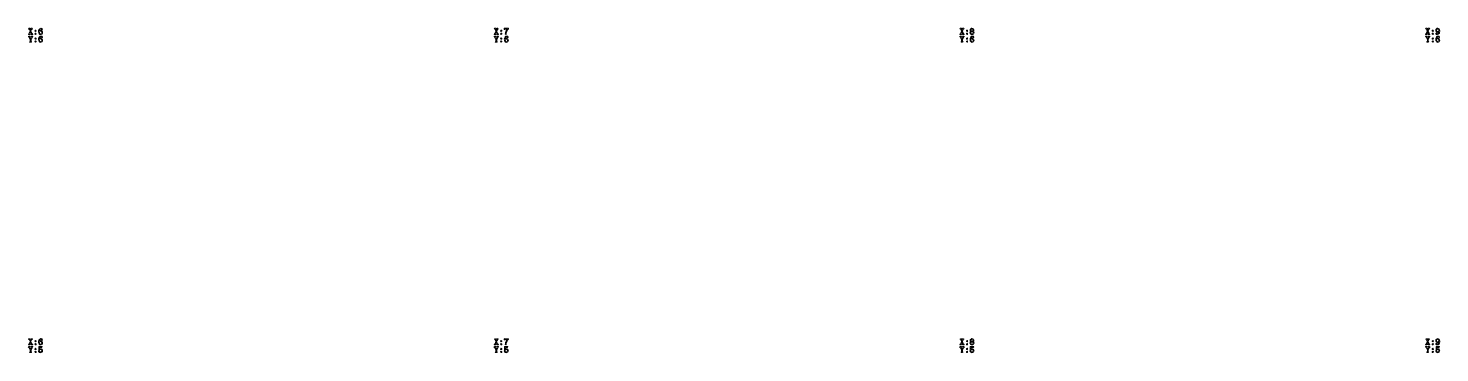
# Model space of a CAD drawing. Extents: x 3411 to 238236, y 6926 to 86361.
# Drawn here: x 151011 to 160098, y 27671 to 29762 of the extents above; entities that cross this region are included whole.
import ezdxf

# ---------------------------------------------------------------- set-up
doc = ezdxf.new("R2010")
doc.units = 13
doc.header["$MEASUREMENT"] = 0
doc.layers.add('L3D0 Base', color=3, linetype='Continuous')

msp = doc.modelspace()

# ---------------------------------------------------------------- linework, layer by layer
at = {"layer": 'L3D0 Base', "lineweight": 0}
for points in [[(151023.1, 29742.9), (151015.4, 29727.3), (151014.6, 29727.3), (151011.5, 29724.2), (151014.6, 29721.9), (151020, 29721.9), (151023.1, 29724.2), (151020.8, 29727.3), (151025.5, 29737.4)], [(151020.8, 29761.6), (151014.6, 29761.6), (151012.2, 29759.3), (151014.6, 29756.9), (151016.1, 29756.9), (151023.1, 29742.9), (151025.5, 29737.4), (151030.9, 29727.3), (151028.6, 29726.5), (151028.6, 29724.2), (151030.9, 29721.9), (151037.2, 29721.9), (151040.3, 29724.2), (151037.2, 29727.3), (151036.4, 29727.3), (151027.8, 29742.9), (151025.5, 29749.1), (151021.6, 29756.9), (151023.9, 29759.3)], [(151035.6, 29761.6), (151029.4, 29761.6), (151026.3, 29759.3), (151029.4, 29756.9), (151025.5, 29749.1), (151027.8, 29742.9), (151034.8, 29756.9), (151035.6, 29756.9), (151038.7, 29759.3)], [(151058.2, 29749.9), (151055.1, 29749.1), (151053.5, 29746), (151055.1, 29742.9), (151058.2, 29741.3), (151061.3, 29742.9), (151062.1, 29745.2), (151060.5, 29749.1)], [(151058.2, 29731.2), (151055.1, 29729.7), (151053.5, 29726.5), (151055.1, 29723.4), (151058.2, 29721.9), (151061.3, 29723.4), (151062.1, 29726.5), (151060.5, 29729.7)], [(151093.2, 29762.4), (151091.7, 29761.6), (151086.2, 29760), (151082.3, 29756.1), (151080, 29753), (151077.7, 29747.6), (151076.9, 29741.3), (151076.9, 29737.4), (151078.4, 29732), (151078.4, 29730.4), (151081.5, 29725.8), (151090.1, 29726.5), (151086.2, 29727.3), (151083.1, 29732.8), (151083.1, 29736.7), (151084.7, 29741.3), (151085.4, 29741.3), (151090.1, 29742.9), (151099.5, 29744.5), (151082.3, 29745.2), (151083.9, 29749.1), (151086.2, 29753.8), (151088.6, 29755.4), (151093.2, 29756.9), (151099.5, 29760), (151098.7, 29760.8)], [(151099.5, 29744.5), (151090.1, 29742.9), (151090.9, 29742.9), (151095.6, 29740.6), (151096.3, 29740.6), (151097.9, 29734.3), (151097.9, 29733.6), (151095.6, 29728.9), (151095.6, 29728.1), (151090.1, 29726.5), (151081.5, 29725.8), (151085.4, 29722.7), (151090.1, 29721.1), (151094, 29721.9), (151099.5, 29725), (151101.8, 29728.9), (151102.6, 29734.3), (151102.6, 29739)], [(151090.9, 29747.6), (151087.8, 29747.6), (151082.3, 29745.2), (151099.5, 29744.5), (151096.3, 29746.8)], [(151099.5, 29760), (151093.2, 29756.9), (151096.3, 29756.9), (151095.6, 29754.6), (151096.3, 29752.2), (151098.7, 29751.5), (151101, 29752.2), (151101.8, 29755.4)], [(154021.5, 29742.9), (154013.7, 29727.3), (154012.9, 29727.3), (154009.8, 29724.2), (154012.9, 29721.9), (154019.2, 29721.9), (154021.5, 29724.2), (154019.2, 29727.3), (154023.8, 29737.4)], [(154019.9, 29761.6), (154013.7, 29761.6), (154010.6, 29759.3), (154013.7, 29756.9), (154014.5, 29756.9), (154021.5, 29742.9), (154023.8, 29737.4), (154029.3, 29727.3), (154027.7, 29726.5), (154026.9, 29724.2), (154029.3, 29721.9), (154035.5, 29721.9), (154038.6, 29724.2), (154035.5, 29727.3), (154034.7, 29727.3), (154026.2, 29742.9), (154023.8, 29749.1), (154019.9, 29756.9), (154022.3, 29759.3)], [(154034, 29761.6), (154027.7, 29761.6), (154025.4, 29759.3), (154027.7, 29756.9), (154023.8, 29749.1), (154026.2, 29742.9), (154033.2, 29756.9), (154034, 29756.9), (154037.1, 29759.3)], [(154056.5, 29749.9), (154053.4, 29749.1), (154051.9, 29746), (154053.4, 29742.9), (154056.5, 29741.3), (154059.7, 29742.9), (154060.4, 29745.2), (154059.7, 29749.1)], [(154056.5, 29731.2), (154053.4, 29729.7), (154051.9, 29726.5), (154053.4, 29723.4), (154056.5, 29721.9), (154059.7, 29723.4), (154060.4, 29726.5), (154059.7, 29729.7)], [(154077.6, 29762.4), (154076, 29761.6), (154075.2, 29760.8), (154075.2, 29759.3), (154075.2, 29756.9), (154093.9, 29756.9), (154091.6, 29753), (154088.5, 29747.6), (154086.9, 29744.5), (154084.6, 29739), (154083.8, 29736.7), (154083, 29731.2), (154083, 29731.2), (154082.2, 29725), (154085.4, 29721.1), (154086.9, 29721.9), (154087.7, 29724.2), (154087.7, 29730.4), (154089.2, 29735.9), (154090.8, 29740.6), (154093.1, 29746), (154093.9, 29747.6), (154097, 29752.2), (154100.2, 29756.1), (154101.7, 29757.7), (154101.7, 29759.3), (154101.7, 29760.8), (154100.2, 29761.6), (154099.4, 29761.6), (154079.9, 29761.6)], [(154075.2, 29756.9), (154075.2, 29755.4), (154076, 29753.8), (154077.6, 29753.8), (154079.9, 29754.6), (154079.9, 29756.9), (154093.9, 29756.9)], [(157019.8, 29742.9), (157012.1, 29727.3), (157011.3, 29727.3), (157008.2, 29724.2), (157011.3, 29721.9), (157017.5, 29721.9), (157019.8, 29724.2), (157017.5, 29727.3), (157022.2, 29737.4)], [(157018.3, 29761.6), (157012.1, 29761.6), (157008.9, 29759.3), (157012.1, 29756.9), (157012.8, 29756.9), (157019.8, 29742.9), (157022.2, 29737.4), (157027.6, 29727.3), (157026.1, 29726.5), (157025.3, 29724.2), (157028.4, 29721.9), (157033.9, 29721.9), (157037, 29724.2), (157033.9, 29727.3), (157033.1, 29727.3), (157025.3, 29742.9), (157022.2, 29749.1), (157018.3, 29756.9), (157020.6, 29759.3)], [(157032.3, 29761.6), (157026.1, 29761.6), (157023.7, 29759.3), (157026.1, 29756.9), (157022.2, 29749.1), (157025.3, 29742.9), (157031.5, 29756.9), (157032.3, 29756.9), (157035.4, 29759.3)], [(157054.9, 29749.9), (157051.8, 29749.1), (157051, 29746), (157051.8, 29742.9), (157054.9, 29741.3), (157058, 29742.9), (157058.8, 29745.2), (157058, 29749.1)], [(157054.9, 29731.2), (157051.8, 29729.7), (157051, 29726.5), (157051.8, 29723.4), (157054.9, 29721.9), (157058, 29723.4), (157058.8, 29726.5), (157058, 29729.7)], [(157079.8, 29742.9), (157075.9, 29739), (157075.1, 29739), (157073.6, 29733.6), (157074.4, 29729.7), (157077.5, 29725), (157086.8, 29726.5), (157086, 29726.5), (157080.6, 29728.1), (157080.6, 29728.1), (157078.3, 29733.6), (157080.6, 29739), (157081.4, 29739), (157086.8, 29740.6)], [(157078.3, 29758.5), (157075.9, 29756.9), (157074.4, 29751.5), (157075.9, 29746.8), (157075.9, 29746.8), (157080.6, 29742.9), (157079.8, 29742.9), (157086.8, 29740.6), (157087.6, 29740.6), (157093.1, 29739), (157095.4, 29733.6), (157095.4, 29733.6), (157093.1, 29728.1), (157092.3, 29728.1), (157086.8, 29726.5), (157077.5, 29725), (157081.4, 29722.7), (157086.8, 29721.1), (157091.5, 29721.9), (157096.2, 29725), (157099.3, 29728.1), (157100.1, 29733.6), (157100.1, 29733.6), (157098.5, 29739), (157097.7, 29739.8), (157093.1, 29742.9), (157093.1, 29743.7), (157086.8, 29745.2), (157081.4, 29747.6), (157079, 29751.5), (157081.4, 29755.4), (157081.4, 29755.4), (157086.8, 29756.9)], [(157086.8, 29762.4), (157082.9, 29761.6), (157078.3, 29758.5), (157086.8, 29756.9), (157086.8, 29756.9), (157092.3, 29755.4), (157094.6, 29751.5), (157092.3, 29747.6), (157086.8, 29745.2), (157093.1, 29743.7), (157097.7, 29746.8), (157099.3, 29751.5), (157099.3, 29753.8), (157096.2, 29759.3), (157092.3, 29760.8)], [(160018.2, 29742.9), (160010.4, 29727.3), (160009.6, 29727.3), (160006.5, 29724.2), (160009.6, 29721.9), (160015.9, 29721.9), (160019, 29724.2), (160015.9, 29727.3), (160020.5, 29737.4)], [(160016.6, 29761.6), (160010.4, 29761.6), (160007.3, 29759.3), (160010.4, 29756.9), (160011.2, 29756.9), (160018.2, 29742.9), (160020.5, 29737.4), (160026, 29727.3), (160024.4, 29726.5), (160023.7, 29724.2), (160026.8, 29721.9), (160033, 29721.9), (160035.3, 29724.2), (160033, 29727.3), (160031.4, 29727.3), (160023.7, 29742.9), (160020.5, 29749.1), (160017.4, 29756.9), (160019, 29759.3)], [(160030.7, 29761.6), (160024.4, 29761.6), (160022.1, 29759.3), (160024.4, 29756.9), (160020.5, 29749.1), (160023.7, 29742.9), (160029.9, 29756.9), (160030.7, 29756.9), (160033.8, 29759.3)], [(160053.2, 29749.9), (160050.1, 29749.1), (160049.4, 29746), (160050.1, 29742.9), (160053.2, 29741.3), (160056.4, 29742.9), (160057.1, 29745.2), (160056.4, 29749.1)], [(160053.2, 29731.2), (160050.1, 29729.7), (160049.4, 29726.5), (160050.1, 29723.4), (160053.2, 29721.9), (160056.4, 29723.4), (160057.1, 29726.5), (160056.4, 29729.7)], [(160085.2, 29762.4), (160081.3, 29761.6), (160076.6, 29758.5), (160073.5, 29754.6), (160072.7, 29749.1), (160073.5, 29744.5), (160075.8, 29739.8), (160085.2, 29740.6), (160084.4, 29740.6), (160079.7, 29742.9), (160078.9, 29742.9), (160077.4, 29749.1), (160077.4, 29749.9), (160079.7, 29754.6), (160080.5, 29755.4), (160085.2, 29756.9), (160093.7, 29757.7), (160089.9, 29760.8)], [(160076.6, 29732), (160074.3, 29731.2), (160073.5, 29728.1), (160073.5, 29726.5), (160075.1, 29724.2), (160082.8, 29726.5), (160079.7, 29727.3), (160079.7, 29728.9), (160078.9, 29731.2)], [(160093.7, 29757.7), (160085.2, 29756.9), (160086.7, 29756.9), (160090.6, 29753.8), (160091.4, 29753), (160093, 29746.8), (160090.6, 29742.1), (160090.6, 29742.1), (160085.2, 29740.6), (160075.8, 29739.8), (160093, 29738.2), (160092.2, 29735.1), (160089.1, 29729.7), (160087.5, 29728.1), (160082.8, 29726.5), (160075.1, 29724.2), (160078.2, 29721.9), (160082.8, 29721.1), (160084.4, 29721.9), (160089.1, 29723.4), (160093.7, 29727.3), (160096.1, 29730.4), (160097.6, 29735.9), (160098.4, 29742.1), (160098.4, 29746), (160096.9, 29751.5), (160096.9, 29753)], [(160075.8, 29739.8), (160078.9, 29736.7), (160084.4, 29735.9), (160088.3, 29735.9), (160093, 29738.2)], [(151020, 29711), (151013.8, 29711), (151010.7, 29708.6), (151013.8, 29706.3), (151014.6, 29706.3), (151023.1, 29687.6), (151026.3, 29693.8), (151020, 29706.3), (151023.1, 29708.6)], [(151037.9, 29711), (151031.7, 29711), (151028.6, 29708.6), (151031.7, 29706.3), (151026.3, 29693.8), (151023.1, 29687.6), (151023.1, 29676.7), (151022.4, 29676.7), (151019.2, 29674.4), (151020, 29672.8), (151020.8, 29672), (151022.4, 29672), (151029.4, 29672), (151032.5, 29674.4), (151031.7, 29675.9), (151030.9, 29676.7), (151029.4, 29676.7), (151028.6, 29676.7), (151028.6, 29687.6), (151037.2, 29706.3), (151037.9, 29706.3), (151041.1, 29708.6)], [(151058.2, 29700.1), (151055.1, 29698.5), (151053.5, 29695.4), (151055.1, 29692.3), (151058.2, 29691.5), (151061.3, 29692.3), (151062.1, 29695.4), (151060.5, 29698.5)], [(151058.2, 29680.6), (151055.1, 29679.8), (151053.5, 29676.7), (151055.1, 29673.6), (151058.2, 29672), (151061.3, 29673.6), (151062.1, 29676.7), (151060.5, 29679.8)], [(151093.2, 29711.7), (151091.7, 29711.7), (151086.2, 29710.2), (151082.3, 29706.3), (151080, 29703.2), (151077.7, 29697.7), (151076.9, 29691.5), (151076.9, 29687.6), (151078.4, 29682.2), (151078.4, 29680.6), (151081.5, 29675.9), (151090.1, 29675.9), (151086.2, 29677.5), (151083.1, 29682.9), (151083.1, 29686.8), (151084.7, 29691.5), (151085.4, 29691.5), (151090.1, 29693.1), (151099.5, 29693.8), (151082.3, 29694.6), (151083.9, 29699.3), (151086.2, 29704), (151088.6, 29705.5), (151093.2, 29707.1), (151099.5, 29710.2), (151098.7, 29711)], [(151099.5, 29693.8), (151090.1, 29693.1), (151090.9, 29693.1), (151095.6, 29690.7), (151096.3, 29689.9), (151097.9, 29684.5), (151097.9, 29683.7), (151095.6, 29679), (151095.6, 29678.3), (151090.1, 29675.9), (151081.5, 29675.9), (151085.4, 29672.8), (151090.1, 29671.3), (151094, 29672), (151099.5, 29675.1), (151101.8, 29679), (151102.6, 29684.5), (151102.6, 29689.2)], [(151090.9, 29697.7), (151087.8, 29697.7), (151082.3, 29694.6), (151099.5, 29693.8), (151096.3, 29697)], [(151099.5, 29710.2), (151093.2, 29707.1), (151096.3, 29706.3), (151095.6, 29704.7), (151096.3, 29702.4), (151098.7, 29701.6), (151101, 29702.4), (151101.8, 29704.7)], [(154018.4, 29711), (154012.1, 29711), (154009, 29708.6), (154012.1, 29706.3), (154012.9, 29706.3), (154021.5, 29687.6), (154024.6, 29693.8), (154019.2, 29706.3), (154021.5, 29708.6)], [(154036.3, 29711), (154030.1, 29711), (154027.7, 29708.6), (154030.1, 29706.3), (154024.6, 29693.8), (154021.5, 29687.6), (154021.5, 29676.7), (154020.7, 29676.7), (154017.6, 29674.4), (154018.4, 29672.8), (154019.2, 29672), (154020.7, 29672), (154027.7, 29672), (154030.8, 29674.4), (154030.1, 29675.9), (154029.3, 29676.7), (154027.7, 29676.7), (154026.9, 29676.7), (154026.9, 29687.6), (154035.5, 29706.3), (154036.3, 29706.3), (154039.4, 29708.6)], [(154056.5, 29700.1), (154053.4, 29698.5), (154051.9, 29695.4), (154053.4, 29692.3), (154056.5, 29691.5), (154059.7, 29692.3), (154060.4, 29695.4), (154059.7, 29698.5)], [(154056.5, 29680.6), (154053.4, 29679.8), (154051.9, 29676.7), (154053.4, 29673.6), (154056.5, 29672), (154059.7, 29673.6), (154060.4, 29676.7), (154059.7, 29679.8)], [(154091.6, 29711.7), (154090, 29711.7), (154085.4, 29710.2), (154080.7, 29706.3), (154078.3, 29703.2), (154076, 29697.7), (154075.2, 29691.5), (154076, 29687.6), (154076.8, 29682.2), (154076.8, 29680.6), (154079.9, 29675.9), (154088.5, 29675.9), (154084.6, 29677.5), (154081.5, 29682.9), (154081.5, 29686.8), (154083.8, 29691.5), (154083.8, 29691.5), (154088.5, 29693.1), (154097.8, 29693.8), (154080.7, 29694.6), (154082.2, 29699.3), (154084.6, 29704), (154086.9, 29705.5), (154091.6, 29707.1), (154098.6, 29710.2), (154097.8, 29711)], [(154097.8, 29693.8), (154088.5, 29693.1), (154089.2, 29693.1), (154093.9, 29690.7), (154094.7, 29689.9), (154096.3, 29684.5), (154096.3, 29683.7), (154093.9, 29679), (154093.9, 29678.3), (154088.5, 29675.9), (154079.9, 29675.9), (154083.8, 29672.8), (154088.5, 29671.3), (154093.1, 29672), (154097.8, 29675.1), (154100.2, 29679), (154101.7, 29684.5), (154100.9, 29689.2)], [(154089.2, 29697.7), (154086.1, 29697.7), (154080.7, 29694.6), (154097.8, 29693.8), (154094.7, 29697)], [(154098.6, 29710.2), (154091.6, 29707.1), (154094.7, 29706.3), (154093.9, 29704.7), (154094.7, 29702.4), (154097, 29701.6), (154099.4, 29702.4), (154100.2, 29704.7)], [(157016.7, 29711), (157010.5, 29711), (157007.4, 29708.6), (157010.5, 29706.3), (157011.3, 29706.3), (157019.8, 29687.6), (157023, 29693.8), (157017.5, 29706.3), (157019.8, 29708.6)], [(157034.6, 29711), (157028.4, 29711), (157026.1, 29708.6), (157028.4, 29706.3), (157023, 29693.8), (157019.8, 29687.6), (157019.8, 29676.7), (157019.1, 29676.7), (157016.7, 29674.4), (157016.7, 29672.8), (157018.3, 29672), (157019.1, 29672), (157026.1, 29672), (157029.2, 29674.4), (157028.4, 29675.9), (157027.6, 29676.7), (157026.1, 29676.7), (157025.3, 29676.7), (157025.3, 29687.6), (157033.9, 29706.3), (157034.6, 29706.3), (157037.8, 29708.6)], [(157054.9, 29700.1), (157051.8, 29698.5), (157051, 29695.4), (157051.8, 29692.3), (157054.9, 29691.5), (157058, 29692.3), (157058.8, 29695.4), (157058, 29698.5)], [(157054.9, 29680.6), (157051.8, 29679.8), (157051, 29676.7), (157051.8, 29673.6), (157054.9, 29672), (157058, 29673.6), (157058.8, 29676.7), (157058, 29679.8)], [(157090.7, 29711.7), (157088.4, 29711.7), (157083.7, 29710.2), (157079, 29706.3), (157076.7, 29703.2), (157074.4, 29697.7), (157074.4, 29691.5), (157074.4, 29687.6), (157075.1, 29682.2), (157075.9, 29680.6), (157078.3, 29675.9), (157086.8, 29675.9), (157082.9, 29677.5), (157079.8, 29682.9), (157079.8, 29686.8), (157082.2, 29691.5), (157082.2, 29691.5), (157087.6, 29693.1), (157096.2, 29693.8), (157079, 29694.6), (157080.6, 29699.3), (157083.7, 29704), (157085.3, 29705.5), (157090.7, 29707.1), (157096.9, 29710.2), (157096.2, 29711)], [(157096.2, 29693.8), (157087.6, 29693.1), (157087.6, 29693.1), (157093.1, 29690.7), (157093.1, 29689.9), (157094.6, 29684.5), (157094.6, 29683.7), (157092.3, 29679), (157092.3, 29678.3), (157086.8, 29675.9), (157078.3, 29675.9), (157082.2, 29672.8), (157086.8, 29671.3), (157091.5, 29672), (157096.2, 29675.1), (157098.5, 29679), (157100.1, 29684.5), (157099.3, 29689.2)], [(157087.6, 29697.7), (157084.5, 29697.7), (157079, 29694.6), (157096.2, 29693.8), (157093.1, 29697)], [(157096.9, 29710.2), (157090.7, 29707.1), (157093.1, 29706.3), (157092.3, 29704.7), (157093.1, 29702.4), (157095.4, 29701.6), (157097.7, 29702.4), (157098.5, 29704.7)], [(160015.1, 29711), (160008.9, 29711), (160006.5, 29708.6), (160008.9, 29706.3), (160010.4, 29706.3), (160019, 29687.6), (160021.3, 29693.8), (160015.9, 29706.3), (160018.2, 29708.6)], [(160033, 29711), (160026.8, 29711), (160024.4, 29708.6), (160026.8, 29706.3), (160021.3, 29693.8), (160019, 29687.6), (160019, 29676.7), (160017.4, 29676.7), (160015.1, 29674.4), (160015.1, 29672.8), (160016.6, 29672), (160017.4, 29672), (160024.4, 29672), (160027.5, 29674.4), (160026.8, 29675.9), (160026, 29676.7), (160024.4, 29676.7), (160023.7, 29676.7), (160023.7, 29687.6), (160032.2, 29706.3), (160033, 29706.3), (160036.1, 29708.6)], [(160053.2, 29700.1), (160050.1, 29698.5), (160049.4, 29695.4), (160050.1, 29692.3), (160053.2, 29691.5), (160056.4, 29692.3), (160057.1, 29695.4), (160056.4, 29698.5)], [(160053.2, 29680.6), (160050.1, 29679.8), (160049.4, 29676.7), (160050.1, 29673.6), (160053.2, 29672), (160056.4, 29673.6), (160057.1, 29676.7), (160056.4, 29679.8)], [(160089.1, 29711.7), (160086.7, 29711.7), (160082.1, 29710.2), (160077.4, 29706.3), (160075.1, 29703.2), (160073.5, 29697.7), (160072.7, 29691.5), (160072.7, 29687.6), (160073.5, 29682.2), (160074.3, 29680.6), (160076.6, 29675.9), (160085.2, 29675.9), (160081.3, 29677.5), (160078.9, 29682.9), (160078.2, 29686.8), (160080.5, 29691.5), (160080.5, 29691.5), (160086, 29693.1), (160094.5, 29693.8), (160077.4, 29694.6), (160078.9, 29699.3), (160082.1, 29704), (160083.6, 29705.5), (160089.1, 29707.1), (160095.3, 29710.2), (160094.5, 29711)], [(160094.5, 29693.8), (160086, 29693.1), (160086, 29693.1), (160091.4, 29690.7), (160091.4, 29689.9), (160093, 29684.5), (160093, 29683.7), (160090.6, 29679), (160090.6, 29678.3), (160085.2, 29675.9), (160076.6, 29675.9), (160080.5, 29672.8), (160085.2, 29671.3), (160089.9, 29672), (160094.5, 29675.1), (160096.9, 29679), (160098.4, 29684.5), (160097.6, 29689.2)], [(160086, 29697.7), (160082.8, 29697.7), (160077.4, 29694.6), (160094.5, 29693.8), (160091.4, 29697)], [(160095.3, 29710.2), (160089.1, 29707.1), (160091.4, 29706.3), (160091.4, 29704.7), (160092.2, 29702.4), (160093.7, 29701.6), (160096.1, 29702.4), (160097.6, 29704.7)], [(151023.1, 27743), (151015.4, 27727.4), (151014.6, 27727.4), (151011.5, 27724.3), (151014.6, 27721.9), (151020, 27721.9), (151023.1, 27724.3), (151020.8, 27727.4), (151025.5, 27737.5)], [(151020.8, 27761.6), (151014.6, 27761.6), (151012.2, 27759.3), (151014.6, 27757), (151016.1, 27757), (151023.1, 27743), (151025.5, 27737.5), (151030.9, 27727.4), (151028.6, 27726.6), (151028.6, 27724.3), (151030.9, 27721.9), (151037.2, 27721.9), (151040.3, 27724.3), (151037.2, 27727.4), (151036.4, 27727.4), (151027.8, 27743), (151025.5, 27749.2), (151021.6, 27757), (151023.9, 27759.3)], [(151035.6, 27761.6), (151029.4, 27761.6), (151026.3, 27759.3), (151029.4, 27757), (151025.5, 27749.2), (151027.8, 27743), (151034.8, 27757), (151035.6, 27757), (151038.7, 27759.3)], [(151058.2, 27750), (151055.1, 27749.2), (151053.5, 27746.1), (151055.1, 27743), (151058.2, 27741.4), (151061.3, 27743), (151062.1, 27746.1), (151060.5, 27749.2)], [(151058.2, 27731.3), (151055.1, 27729.7), (151053.5, 27726.6), (151055.1, 27723.5), (151058.2, 27721.9), (151061.3, 27723.5), (151062.1, 27726.6), (151060.5, 27729.7)], [(151093.2, 27762.4), (151091.7, 27762.4), (151086.2, 27760.1), (151082.3, 27756.2), (151080, 27753.1), (151077.7, 27747.6), (151076.9, 27741.4), (151076.9, 27737.5), (151078.4, 27732.1), (151078.4, 27730.5), (151081.5, 27725.8), (151090.1, 27726.6), (151086.2, 27727.4), (151083.1, 27732.8), (151083.1, 27736.7), (151084.7, 27741.4), (151085.4, 27741.4), (151090.1, 27743), (151099.5, 27744.5), (151082.3, 27745.3), (151083.9, 27749.2), (151086.2, 27753.9), (151088.6, 27755.4), (151093.2, 27757.8), (151099.5, 27760.1), (151098.7, 27760.9)], [(151099.5, 27744.5), (151090.1, 27743), (151090.9, 27743), (151095.6, 27740.6), (151096.3, 27740.6), (151097.9, 27735.2), (151097.9, 27734.4), (151095.6, 27728.9), (151095.6, 27728.2), (151090.1, 27726.6), (151081.5, 27725.8), (151085.4, 27722.7), (151090.1, 27721.9), (151094, 27721.9), (151099.5, 27725), (151101.8, 27728.9), (151102.6, 27735.2), (151102.6, 27739.1)], [(151090.9, 27747.6), (151087.8, 27747.6), (151082.3, 27745.3), (151099.5, 27744.5), (151096.3, 27746.9)], [(151099.5, 27760.1), (151093.2, 27757.8), (151096.3, 27757), (151095.6, 27755.4), (151096.3, 27753.1), (151098.7, 27751.5), (151101, 27753.1), (151101.8, 27755.4)], [(154021.5, 27743), (154013.7, 27727.4), (154012.9, 27727.4), (154009.8, 27724.3), (154012.9, 27721.9), (154019.2, 27721.9), (154021.5, 27724.3), (154019.2, 27727.4), (154023.8, 27737.5)], [(154019.9, 27761.6), (154013.7, 27761.6), (154010.6, 27759.3), (154013.7, 27757), (154014.5, 27757), (154021.5, 27743), (154023.8, 27737.5), (154029.3, 27727.4), (154027.7, 27726.6), (154026.9, 27724.3), (154029.3, 27721.9), (154035.5, 27721.9), (154038.6, 27724.3), (154035.5, 27727.4), (154034.7, 27727.4), (154026.2, 27743), (154023.8, 27749.2), (154019.9, 27757), (154022.3, 27759.3)], [(154034, 27761.6), (154027.7, 27761.6), (154025.4, 27759.3), (154027.7, 27757), (154023.8, 27749.2), (154026.2, 27743), (154033.2, 27757), (154034, 27757), (154037.1, 27759.3)], [(154056.5, 27750), (154053.4, 27749.2), (154051.9, 27746.1), (154053.4, 27743), (154056.5, 27741.4), (154059.7, 27743), (154060.4, 27746.1), (154059.7, 27749.2)], [(154056.5, 27731.3), (154053.4, 27729.7), (154051.9, 27726.6), (154053.4, 27723.5), (154056.5, 27721.9), (154059.7, 27723.5), (154060.4, 27726.6), (154059.7, 27729.7)], [(154077.6, 27762.4), (154076, 27761.6), (154075.2, 27760.9), (154075.2, 27759.3), (154075.2, 27757), (154093.9, 27757), (154091.6, 27753.1), (154088.5, 27747.6), (154086.9, 27744.5), (154084.6, 27739.1), (154083.8, 27737.5), (154083, 27731.3), (154083, 27731.3), (154082.2, 27725), (154085.4, 27721.9), (154086.9, 27722.7), (154087.7, 27724.3), (154087.7, 27730.5), (154089.2, 27735.9), (154090.8, 27740.6), (154093.1, 27746.1), (154093.9, 27747.6), (154097, 27752.3), (154100.2, 27756.2), (154101.7, 27757.8), (154101.7, 27759.3), (154101.7, 27760.9), (154100.2, 27761.6), (154099.4, 27761.6), (154079.9, 27761.6)], [(154075.2, 27757), (154075.2, 27755.4), (154076, 27753.9), (154077.6, 27753.9), (154079.9, 27754.6), (154079.9, 27757), (154093.9, 27757)], [(157019.8, 27743), (157012.1, 27727.4), (157011.3, 27727.4), (157008.2, 27724.3), (157011.3, 27721.9), (157017.5, 27721.9), (157019.8, 27724.3), (157017.5, 27727.4), (157022.2, 27737.5)], [(157018.3, 27761.6), (157012.1, 27761.6), (157008.9, 27759.3), (157012.1, 27757), (157012.8, 27757), (157019.8, 27743), (157022.2, 27737.5), (157027.6, 27727.4), (157026.1, 27726.6), (157025.3, 27724.3), (157028.4, 27721.9), (157033.9, 27721.9), (157037, 27724.3), (157033.9, 27727.4), (157033.1, 27727.4), (157025.3, 27743), (157022.2, 27749.2), (157018.3, 27757), (157020.6, 27759.3)], [(157032.3, 27761.6), (157026.1, 27761.6), (157023.7, 27759.3), (157026.1, 27757), (157022.2, 27749.2), (157025.3, 27743), (157031.5, 27757), (157032.3, 27757), (157035.4, 27759.3)], [(157054.9, 27750), (157051.8, 27749.2), (157051, 27746.1), (157051.8, 27743), (157054.9, 27741.4), (157058, 27743), (157058.8, 27746.1), (157058, 27749.2)], [(157054.9, 27731.3), (157051.8, 27729.7), (157051, 27726.6), (157051.8, 27723.5), (157054.9, 27721.9), (157058, 27723.5), (157058.8, 27726.6), (157058, 27729.7)], [(157079.8, 27743), (157075.9, 27739.8), (157075.1, 27739.1), (157073.6, 27733.6), (157074.4, 27729.7), (157077.5, 27725), (157086.8, 27726.6), (157086, 27726.6), (157080.6, 27728.9), (157080.6, 27728.9), (157078.3, 27733.6), (157080.6, 27739.1), (157081.4, 27739.1), (157086.8, 27740.6)], [(157078.3, 27759.3), (157075.9, 27757), (157074.4, 27751.5), (157075.9, 27746.9), (157075.9, 27746.9), (157080.6, 27743.7), (157079.8, 27743), (157086.8, 27740.6), (157087.6, 27740.6), (157093.1, 27739.1), (157095.4, 27733.6), (157095.4, 27733.6), (157093.1, 27728.9), (157092.3, 27728.2), (157086.8, 27726.6), (157077.5, 27725), (157081.4, 27722.7), (157086.8, 27721.9), (157091.5, 27721.9), (157096.2, 27725), (157099.3, 27728.2), (157100.1, 27733.6), (157100.1, 27734.4), (157098.5, 27739.8), (157097.7, 27739.8), (157093.1, 27743.7), (157093.1, 27743.7), (157086.8, 27746.1), (157081.4, 27747.6), (157079, 27751.5), (157081.4, 27755.4), (157081.4, 27755.4), (157086.8, 27757.8)], [(157086.8, 27762.4), (157082.9, 27761.6), (157078.3, 27759.3), (157086.8, 27757.8), (157086.8, 27757.8), (157092.3, 27755.4), (157094.6, 27751.5), (157092.3, 27747.6), (157086.8, 27746.1), (157093.1, 27743.7), (157097.7, 27746.9), (157099.3, 27751.5), (157099.3, 27753.9), (157096.2, 27759.3), (157092.3, 27760.9)], [(160018.2, 27743), (160010.4, 27727.4), (160009.6, 27727.4), (160006.5, 27724.3), (160009.6, 27721.9), (160015.9, 27721.9), (160019, 27724.3), (160015.9, 27727.4), (160020.5, 27737.5)], [(160016.6, 27761.6), (160010.4, 27761.6), (160007.3, 27759.3), (160010.4, 27757), (160011.2, 27757), (160018.2, 27743), (160020.5, 27737.5), (160026, 27727.4), (160024.4, 27726.6), (160023.7, 27724.3), (160026.8, 27721.9), (160033, 27721.9), (160035.3, 27724.3), (160033, 27727.4), (160031.4, 27727.4), (160023.7, 27743), (160020.5, 27749.2), (160017.4, 27757), (160019, 27759.3)], [(160030.7, 27761.6), (160024.4, 27761.6), (160022.1, 27759.3), (160024.4, 27757), (160020.5, 27749.2), (160023.7, 27743), (160029.9, 27757), (160030.7, 27757), (160033.8, 27759.3)], [(160053.2, 27750), (160050.1, 27749.2), (160049.4, 27746.1), (160050.1, 27743), (160053.2, 27741.4), (160056.4, 27743), (160057.1, 27746.1), (160056.4, 27749.2)], [(160053.2, 27731.3), (160050.1, 27729.7), (160049.4, 27726.6), (160050.1, 27723.5), (160053.2, 27721.9), (160056.4, 27723.5), (160057.1, 27726.6), (160056.4, 27729.7)], [(160085.2, 27762.4), (160081.3, 27761.6), (160076.6, 27758.5), (160073.5, 27754.6), (160072.7, 27749.2), (160073.5, 27744.5), (160075.8, 27739.8), (160085.2, 27740.6), (160084.4, 27740.6), (160079.7, 27743), (160078.9, 27743.7), (160077.4, 27749.2), (160077.4, 27750), (160079.7, 27754.6), (160080.5, 27755.4), (160085.2, 27757.8), (160093.7, 27758.5), (160089.9, 27760.9)], [(160076.6, 27732.1), (160074.3, 27731.3), (160073.5, 27728.2), (160073.5, 27726.6), (160075.1, 27724.3), (160082.8, 27726.6), (160079.7, 27727.4), (160079.7, 27728.9), (160078.9, 27731.3)], [(160093.7, 27758.5), (160085.2, 27757.8), (160086.7, 27757), (160090.6, 27753.9), (160091.4, 27753.1), (160093, 27746.9), (160090.6, 27743), (160090.6, 27742.2), (160085.2, 27740.6), (160075.8, 27739.8), (160093, 27738.3), (160092.2, 27735.2), (160089.1, 27729.7), (160087.5, 27728.2), (160082.8, 27726.6), (160075.1, 27724.3), (160078.2, 27722.7), (160082.8, 27721.9), (160084.4, 27721.9), (160089.1, 27723.5), (160093.7, 27727.4), (160096.1, 27730.5), (160097.6, 27735.9), (160098.4, 27742.2), (160098.4, 27746.1), (160096.9, 27752.3), (160096.9, 27753.1)], [(160075.8, 27739.8), (160078.9, 27736.7), (160084.4, 27735.9), (160088.3, 27735.9), (160093, 27738.3)], [(151020, 27711.8), (151013.8, 27711.8), (151010.7, 27709.5), (151013.8, 27706.4), (151014.6, 27706.4), (151023.1, 27687.7), (151026.3, 27693.9), (151020, 27706.4), (151023.1, 27709.5)], [(151037.9, 27711.8), (151031.7, 27711.8), (151028.6, 27709.5), (151031.7, 27706.4), (151026.3, 27693.9), (151023.1, 27687.7), (151023.1, 27676.8), (151022.4, 27676.8), (151019.2, 27674.4), (151020, 27672.9), (151020.8, 27672.1), (151022.4, 27672.1), (151029.4, 27672.1), (151032.5, 27674.4), (151031.7, 27676), (151030.9, 27676.8), (151029.4, 27676.8), (151028.6, 27676.8), (151028.6, 27687.7), (151037.2, 27706.4), (151037.9, 27706.4), (151041.1, 27708.7)], [(151058.2, 27700.1), (151055.1, 27698.6), (151053.5, 27695.5), (151055.1, 27692.3), (151058.2, 27691.6), (151061.3, 27693.1), (151062.1, 27695.5), (151060.5, 27699.3)], [(151058.2, 27681.4), (151055.1, 27679.9), (151053.5, 27676.8), (151055.1, 27673.6), (151058.2, 27672.1), (151061.3, 27673.6), (151062.1, 27676.8), (151060.5, 27679.9)], [(151080, 27685.3), (151078.4, 27684.5), (151076.9, 27681.4), (151077.7, 27679.1), (151080.8, 27674.4), (151083.1, 27672.9), (151089.3, 27671.3), (151094, 27672.1), (151098.7, 27675.2), (151089.3, 27676.8), (151087, 27676.8), (151082.3, 27679.9), (151083.1, 27682.2), (151082.3, 27684.5)], [(151097.9, 27711.8), (151082.3, 27711.8), (151080, 27711), (151079.2, 27708.7), (151079.2, 27691.6), (151079.2, 27690), (151080, 27689.2), (151081.5, 27688.4), (151083.9, 27690), (151085.4, 27691.6), (151090.9, 27693.1), (151099.5, 27693.9), (151083.9, 27696.2), (151083.9, 27706.4), (151097.9, 27706.4), (151101, 27708.7), (151100.2, 27711), (151099.5, 27711.8)], [(151090.9, 27697.8), (151089.3, 27697.8), (151083.9, 27696.2), (151099.5, 27693.9), (151096.3, 27696.2)], [(151099.5, 27693.9), (151090.9, 27693.1), (151090.9, 27693.1), (151096.3, 27690), (151096.3, 27690), (151097.9, 27684.5), (151097.9, 27683.8), (151095.6, 27679.1), (151094.8, 27678.3), (151089.3, 27676.8), (151098.7, 27675.2), (151101.8, 27679.1), (151102.6, 27684.5), (151102.6, 27688.4)], [(154018.4, 27711.8), (154012.1, 27711.8), (154009, 27709.5), (154012.1, 27706.4), (154012.9, 27706.4), (154021.5, 27687.7), (154024.6, 27693.9), (154019.2, 27706.4), (154021.5, 27709.5)], [(154036.3, 27711.8), (154030.1, 27711.8), (154027.7, 27709.5), (154030.1, 27706.4), (154024.6, 27693.9), (154021.5, 27687.7), (154021.5, 27676.8), (154020.7, 27676.8), (154017.6, 27674.4), (154018.4, 27672.9), (154019.2, 27672.1), (154020.7, 27672.1), (154027.7, 27672.1), (154030.8, 27674.4), (154030.1, 27676), (154029.3, 27676.8), (154027.7, 27676.8), (154026.9, 27676.8), (154026.9, 27687.7), (154035.5, 27706.4), (154036.3, 27706.4), (154039.4, 27708.7)], [(154056.5, 27700.1), (154053.4, 27698.6), (154051.9, 27695.5), (154053.4, 27692.3), (154056.5, 27691.6), (154059.7, 27693.1), (154060.4, 27695.5), (154059.7, 27699.3)], [(154056.5, 27681.4), (154053.4, 27679.9), (154051.9, 27676.8), (154053.4, 27673.6), (154056.5, 27672.1), (154059.7, 27673.6), (154060.4, 27676.8), (154059.7, 27679.9)], [(154078.3, 27685.3), (154076.8, 27684.5), (154075.2, 27681.4), (154076, 27679.1), (154079.1, 27674.4), (154082.2, 27672.9), (154087.7, 27671.3), (154092.4, 27672.1), (154097.8, 27675.2), (154087.7, 27676.8), (154085.4, 27676.8), (154080.7, 27679.9), (154081.5, 27682.2), (154080.7, 27684.5)], [(154096.3, 27711.8), (154080.7, 27711.8), (154078.3, 27711), (154077.6, 27708.7), (154077.6, 27691.6), (154077.6, 27690), (154078.3, 27689.2), (154079.9, 27688.4), (154082.2, 27690), (154083.8, 27691.6), (154089.2, 27693.1), (154097.8, 27693.9), (154083, 27696.2), (154083, 27706.4), (154096.3, 27706.4), (154099.4, 27708.7), (154098.6, 27711), (154097.8, 27711.8)], [(154089.2, 27697.8), (154088.5, 27697.8), (154083, 27696.2), (154097.8, 27693.9), (154094.7, 27696.2)], [(154097.8, 27693.9), (154089.2, 27693.1), (154090, 27693.1), (154094.7, 27690), (154094.7, 27690), (154096.3, 27684.5), (154096.3, 27683.8), (154093.9, 27679.1), (154093.1, 27678.3), (154087.7, 27676.8), (154097.8, 27675.2), (154100.2, 27679.1), (154101.7, 27684.5), (154100.9, 27688.4)], [(157016.7, 27711.8), (157010.5, 27711.8), (157007.4, 27709.5), (157010.5, 27706.4), (157011.3, 27706.4), (157019.8, 27687.7), (157023, 27693.9), (157017.5, 27706.4), (157019.8, 27709.5)], [(157034.6, 27711.8), (157028.4, 27711.8), (157026.1, 27709.5), (157028.4, 27706.4), (157023, 27693.9), (157019.8, 27687.7), (157019.8, 27676.8), (157019.1, 27676.8), (157016.7, 27674.4), (157016.7, 27672.9), (157018.3, 27672.1), (157019.1, 27672.1), (157026.1, 27672.1), (157029.2, 27674.4), (157028.4, 27676), (157027.6, 27676.8), (157026.1, 27676.8), (157025.3, 27676.8), (157025.3, 27687.7), (157033.9, 27706.4), (157034.6, 27706.4), (157037.8, 27708.7)], [(157054.9, 27700.1), (157051.8, 27698.6), (157051, 27695.5), (157051.8, 27692.3), (157054.9, 27691.6), (157058, 27693.1), (157058.8, 27695.5), (157058, 27699.3)], [(157054.9, 27681.4), (157051.8, 27679.9), (157051, 27676.8), (157051.8, 27673.6), (157054.9, 27672.1), (157058, 27673.6), (157058.8, 27676.8), (157058, 27679.9)], [(157076.7, 27685.3), (157075.1, 27684.5), (157073.6, 27681.4), (157074.4, 27679.1), (157077.5, 27674.4), (157080.6, 27672.9), (157086, 27671.3), (157091.5, 27672.1), (157096.2, 27675.2), (157086, 27676.8), (157083.7, 27676.8), (157079.8, 27679.9), (157079.8, 27682.2), (157079, 27684.5)], [(157094.6, 27711.8), (157079, 27711.8), (157076.7, 27711), (157075.9, 27708.7), (157075.9, 27691.6), (157075.9, 27690), (157076.7, 27689.2), (157078.3, 27688.4), (157080.6, 27690), (157082.2, 27691.6), (157087.6, 27693.1), (157096.2, 27693.9), (157081.4, 27696.2), (157081.4, 27706.4), (157094.6, 27706.4), (157097.7, 27708.7), (157096.9, 27711), (157096.2, 27711.8)], [(157087.6, 27697.8), (157086.8, 27697.8), (157081.4, 27696.2), (157096.2, 27693.9), (157093.1, 27696.2)], [(157096.2, 27693.9), (157087.6, 27693.1), (157088.4, 27693.1), (157093.1, 27690), (157093.1, 27690), (157094.6, 27684.5), (157094.6, 27683.8), (157092.3, 27679.1), (157091.5, 27678.3), (157086, 27676.8), (157096.2, 27675.2), (157098.5, 27679.1), (157100.1, 27684.5), (157099.3, 27688.4)], [(160015.1, 27711.8), (160008.9, 27711.8), (160006.5, 27709.5), (160008.9, 27706.4), (160010.4, 27706.4), (160019, 27687.7), (160021.3, 27693.9), (160015.9, 27706.4), (160018.2, 27709.5)], [(160033, 27711.8), (160026.8, 27711.8), (160024.4, 27709.5), (160026.8, 27706.4), (160021.3, 27693.9), (160019, 27687.7), (160019, 27676.8), (160017.4, 27676.8), (160015.1, 27674.4), (160015.1, 27672.9), (160016.6, 27672.1), (160017.4, 27672.1), (160024.4, 27672.1), (160027.5, 27674.4), (160026.8, 27676), (160026, 27676.8), (160024.4, 27676.8), (160023.7, 27676.8), (160023.7, 27687.7), (160032.2, 27706.4), (160033, 27706.4), (160036.1, 27708.7)], [(160053.2, 27700.1), (160050.1, 27698.6), (160049.4, 27695.5), (160050.1, 27692.3), (160053.2, 27691.6), (160056.4, 27693.1), (160057.1, 27695.5), (160056.4, 27699.3)], [(160053.2, 27681.4), (160050.1, 27679.9), (160049.4, 27676.8), (160050.1, 27673.6), (160053.2, 27672.1), (160056.4, 27673.6), (160057.1, 27676.8), (160056.4, 27679.9)], [(160075.8, 27685.3), (160073.5, 27684.5), (160072.7, 27681.4), (160072.7, 27679.1), (160075.8, 27674.4), (160078.9, 27672.9), (160084.4, 27671.3), (160089.9, 27672.1), (160094.5, 27675.2), (160084.4, 27676.8), (160082.1, 27676.8), (160078.2, 27679.9), (160078.9, 27682.2), (160077.4, 27684.5)], [(160093.7, 27711.8), (160077.4, 27711.8), (160075.1, 27711), (160074.3, 27708.7), (160074.3, 27691.6), (160074.3, 27690), (160075.1, 27689.2), (160076.6, 27688.4), (160078.9, 27690), (160080.5, 27691.6), (160086, 27693.1), (160095.3, 27693.9), (160079.7, 27696.2), (160079.7, 27706.4), (160093.7, 27706.4), (160096.1, 27708.7), (160096.1, 27711), (160094.5, 27711.8)], [(160086, 27697.8), (160085.2, 27697.8), (160079.7, 27696.2), (160095.3, 27693.9), (160091.4, 27696.2)], [(160095.3, 27693.9), (160086, 27693.1), (160086.7, 27693.1), (160091.4, 27690), (160091.4, 27690), (160093, 27684.5), (160093, 27683.8), (160090.6, 27679.1), (160089.9, 27678.3), (160084.4, 27676.8), (160094.5, 27675.2), (160096.9, 27679.1), (160098.4, 27684.5), (160097.6, 27688.4)]]:
    msp.add_lwpolyline(points, close=True, dxfattribs=at)

doc.saveas('drawing.dxf')
